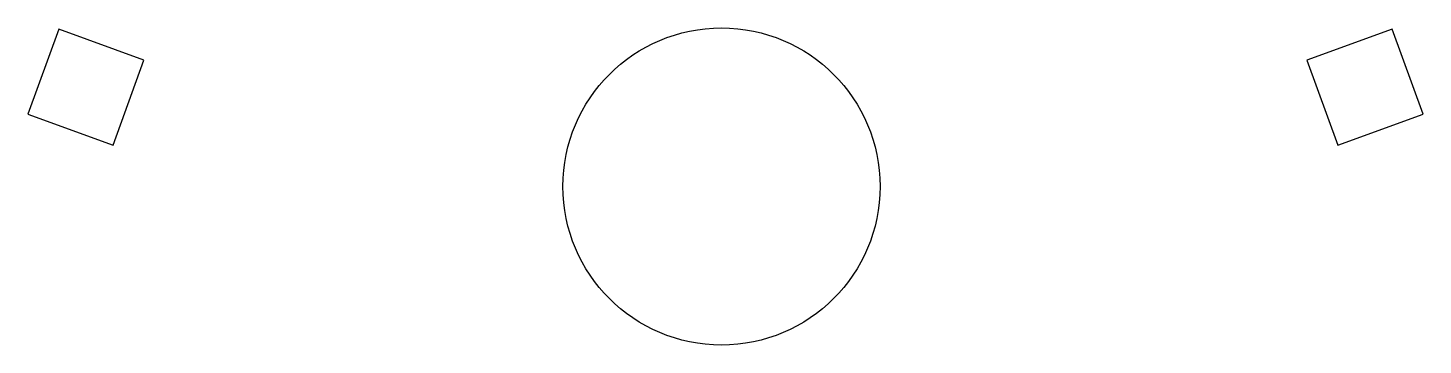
# Model space of a CAD drawing. Header units: millimetres. Extents: x 123 to 277, y -157 to -122.
import ezdxf

# ---------------------------------------------------------------- set-up
doc = ezdxf.new("R2010")
doc.units = ezdxf.units.MM

msp = doc.modelspace()

# ---------------------------------------------------------------- linework, layer by layer
for p, q in [((126.22, -122.52), (122.8, -131.91)), ((135.61, -125.94), (126.22, -122.52)), ((273.36, -122.52), (263.97, -125.94)), ((276.78, -131.91), (273.36, -122.52)), ((132.19, -135.33), (135.61, -125.94)), ((263.97, -125.94), (267.39, -135.33)), ((122.8, -131.91), (132.19, -135.33)), ((267.39, -135.33), (276.78, -131.91))]:
    msp.add_line(p, q)
msp.add_circle((199.35, -139.89), 17.5)

doc.saveas('drawing.dxf')
